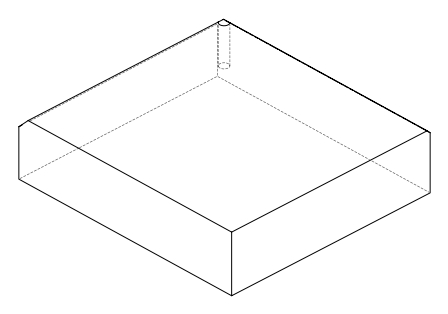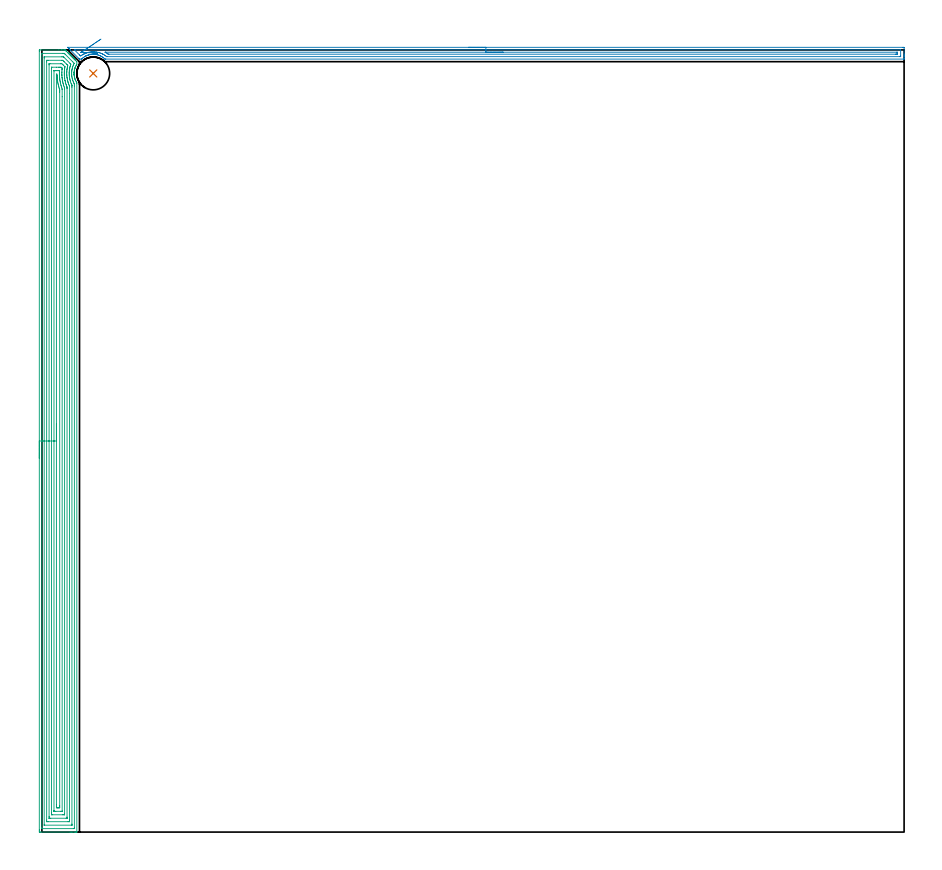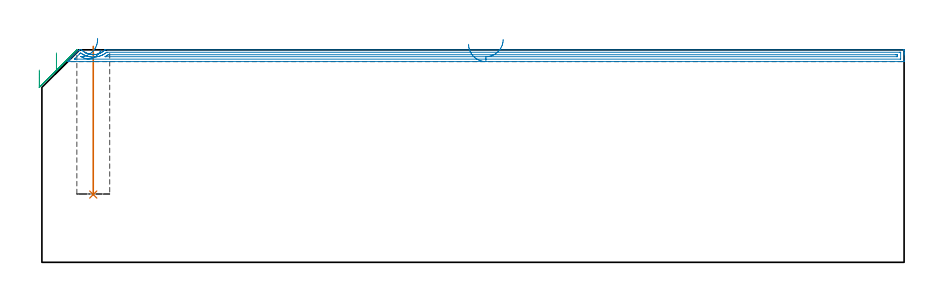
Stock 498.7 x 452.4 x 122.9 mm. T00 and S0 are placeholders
(PLAN: 3 operations, 1 tool changes, 41.3 min)
(1 INDEXABLE_INSERT_DRILL_BLIND_HOLE_FROM_SOLID | STEP1POCKET | NXT0302_009 | 0.34 min | 23614 mm3)
(2 AREA_MILL | FG_CHAMFER_SURFACE | UGT0205_001 | 11.77 min | 11259 mm3)
(3 AREA_MILL_1 | FG_CHAMFER_SURFACE_1 | UGT0205_001 | 29.23 min | 106302 mm3)
(TOOL NXT0302_009 | Index. Insert Drill 19mm [880-D1900L25-05] | D19 PA176 FL95 Z2)
(TOOL UGT0205_001 | Chamfer Mill 20 x 3 x 45 deg. | D20 FL50 Z2)
(OP 1 INDEXABLE_INSERT_DRILL_BLIND_HOLE_FROM_SOLID)
G17 G21 G94 G90
T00 M6
G54
G17 G0 G90 X29.7 Y438.8 S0 M3
G43 Z132.9 H1
G94 G81 G98 Z39.2 F250. R124.9
G80
M5
M2
(OP 2 AREA_MILL)
G17 G21 G94 G90
T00 M6
G54
G17 G0 G90 X246.8 Y453.9 S1061 M3
G43 Z132.9 H0
Z126.1
G94 G1 X246.838 Z125.228 F250.
X246.952 Z124.364
X247.141 Z123.512
X247.403 Z122.68
X247.737 Z121.874
X248.14 Z121.1
X248.608 Z120.364
X249.139 Z119.672
X249.729 Z119.029
X250.372 Z118.44
X251.064 Z117.908
X251.8 Z117.44
X252.574 Z117.037
X253.38 Z116.703
X254.212 Z116.441
X255.063 Z116.252
X255.928 Z116.138
X256.8 Z116.1
X498.078 Y453.899 Z116.101
X498.425 Y453.897 Z116.102
X498.69 Y453.893 Z116.104
X498.7 Y453.558 Z116.439
Y450.063 Z119.931
Y449.532 Z120.465
Y449.19 Z120.806
Y448.658 Z121.338
Y448.316 Z121.679
Y447.368 Z122.632
X498.697 Y447.231 Z122.761
X498.69 Y447.102 Z122.889
X498.525 Y447.1 Z122.9
X36.969
X36.476 Y447.107 Z122.893
X36.452 Y447.126 Z122.873
X36.359 Y447.213 Z122.787
X36.162 Y447.394 Z122.605
X35.729 Y447.758 Z122.241
X35.479 Y447.953 Z122.045
X35.386 Y448.025 Z121.971
X35.269 Y448.118 Z121.881
X34.826 Y448.407 Z121.592
X34.376 Y448.678 Z121.32
X34.068 Y448.843 Z121.155
X33.754 Y448.999 Z120.998
X33.549 Y449.089 Z120.91
X33.482 Y449.117 Z120.88
X33.394 Y449.151 Z120.845
X33.038 Y449.292 Z120.706
X32.947 Y449.323 Z120.675
X32.589 Y449.448 Z120.552
X32.144 Y449.576 Z120.422
X32.054 Y449.597 Z120.4
X31.696 Y449.684 Z120.315
X31.607 Y449.701 Z120.299
X31.25 Y449.768 Z120.231
X30.785 Y449.833 Z120.166
X30.651 Y449.845 Z120.152
X30.405 Y449.868 Z120.13
X30.103 Y449.885 Z120.108
X30.007 Y449.892 Z120.104
X29.909 Y449.895 Z120.103
X29.847
X29.449 Y449.893 Z120.104
X29.394 Z120.106
X29.016 Y449.869 Z120.126
X28.926 Y449.859 Z120.134
X28.569 Y449.826 Z120.171
X28.123 Y449.762 Z120.235
X28.032 Y449.744 Z120.251
X27.829 Y449.706 Z120.292
X27.675 Y449.675 Z120.321
X27.221 Y449.567 Z120.432
X27.139 Y449.542 Z120.456
X26.781 Y449.438 Z120.562
X26.685 Y449.405 Z120.595
X26.336 Y449.283 Z120.713
X26.245 Y449.247 Z120.748
X26.097 Y449.19 Z120.808
X25.988 Y449.147 Z120.851
X25.645 Y449. Z121.
X25.611 Y448.983 Z121.017
X25.443 Y448.899 Z121.099
X25.352 Y448.849 Z121.147
X24.993 Y448.657 Z121.342
X24.879 Y448.59 Z121.41
X24.55 Y448.396 Z121.604
X24.121 Y448.107 Z121.893
X24.035 Y448.04 Z121.96
X23.656 Y447.748 Z122.25
X23.093 Y447.256 Z122.744
X23.043 Y447.212 Z122.786
X22.918 Y447.104 Z122.89
X22.671 Y447.1 Z122.9
X21.777
X21.706 Y447.105 Z122.89
X21.665 Y447.137 Z122.859
X21.448 Y447.352 Z122.648
X16.551 Y452.247 Z117.749
X16.415 Y452.384 Z117.614
X16.254 Y452.544 Z117.453
X16.114 Y452.684 Z117.311
X15.969 Y452.83 Z117.167
X15.827 Y452.972 Z117.026
X15.677 Y453.121 Z116.874
X15.522 Y453.277 Z116.721
X15.4 Y453.399 Z116.599
X15.24 Y453.558 Z116.437
X15.075 Y453.724 Z116.274
X14.971 Y453.827 Z116.167
X14.91 Y453.889 Z116.103
X14.993 Y453.896 Z116.1
X15.033 Y453.899 Z116.101
X256.8 Y453.9 Z116.1
Y452.486 Z117.514
X496.494 Y452.485 Z117.515
X496.644 Y452.483 Z117.517
X496.68 Y452.481 Z117.519
X496.69 Y452.479 Z117.521
X496.694 Y452.469 Z117.531
X496.697 Y452.437 Z117.563
X496.7 Y452.284 Z117.716
Y448.79 Z121.21
X496.697 Y448.656 Z121.344
X496.693 Y448.55 Z121.45
X496.69 Y448.522 Z121.478
X496.678 Y448.52 Z121.48
X496.636 Y448.518 Z121.482
X496.291 Y448.515 Z121.485
X496.088 Y448.514 Z121.486
X37.862 Y448.515 Z121.485
X37.658 Y448.516 Z121.484
X37.487 Y448.519 Z121.481
X37.448 Y448.521 Z121.479
X36.969 Y448.89 Z121.11
X36.563 Y449.19 Z120.81
X36.075 Y449.504 Z120.496
X35.278 Y449.969 Z120.031
X35.181 Y450.018 Z119.982
X35.088 Y450.063 Z119.937
X34.541 Y450.31 Z119.69
X34.288 Y450.412 Z119.588
X33.707 Y450.631 Z119.369
X33.394 Y450.735 Z119.265
X32.693 Y450.937 Z119.063
X32.501 Y450.984 Z119.016
X32.439 Y450.997 Z119.003
X31.607 Y451.153 Z118.847
X31.348 Y451.19 Z118.81
X30.713 Y451.26 Z118.74
X30.356 Y451.286 Z118.714
X29.82 Y451.303 Z118.697
X29.446 Y451.302 Z118.698
X28.926 Y451.278 Z118.722
X28.604 Y451.252 Z118.748
X28.032 Y451.186 Z118.814
X27.81 Y451.155 Z118.845
X27.139 Y451.035 Z118.965
X27.056 Y451.018 Z118.982
X26.709 Y450.937 Z119.063
X26.302 Y450.826 Z119.174
X26.245 Y450.809 Z119.191
X25.672 Y450.624 Z119.376
X25.535 Y450.577 Z119.423
X25.352 Y450.509 Z119.491
X25.027 Y450.38 Z119.62
X24.458 Y450.135 Z119.865
X24.408 Y450.112 Z119.888
X24.311 Y450.063 Z119.937
X23.832 Y449.801 Z120.199
X23.564 Y449.649 Z120.351
X23.272 Y449.475 Z120.525
X22.832 Y449.19 Z120.81
X22.711 Y449.11 Z120.89
X22.671 Y449.084 Z120.916
X22.364 Y448.898 Z121.102
X22.065 Y449.19 Z120.81
X21.777 Y449.473 Z120.527
X19.096 Y452.154 Z117.846
X18.819 Y452.436 Z117.564
X18.791 Y452.467 Z117.533
X18.783 Y452.48 Z117.52
X18.792 Y452.481 Z117.519
X18.892 Y452.484 Z117.516
X19.096 Y452.485 Z117.515
X19.299 Y452.486 Z117.514
X256.8
Y451.072 Z118.928
X494.504 Y451.071 Z118.929
X494.641 Y451.068 Z118.932
X494.678 Y451.065 Z118.935
X494.69 Y451.063 Z118.937
X494.693 Y451.051 Z118.949
X494.698 Y451.001 Z118.999
X494.699 Y450.937 Z119.063
Y450.745 Z119.255
X494.692 Y450.063 Z119.937
X494.69 Y449.968 Z120.032
X494.679 Y449.935 Z120.065
X494.637 Y449.933 Z120.067
X494.504 Y449.931 Z120.069
X493.748 Y449.929 Z120.071
X493.61 Y449.928 Z120.072
X38.756 Y449.929 Z120.071
X38.618 Y449.931 Z120.069
X38.347 Y449.935 Z120.065
X38.16 Y450.063 Z119.937
X37.862 Y450.265 Z119.735
X37.259 Y450.653 Z119.347
X36.969 Y450.821 Z119.179
X36.769 Y450.937 Z119.063
X36.622 Y451.026 Z118.974
X36.563 Y451.063 Z118.937
X36.602 Y451.066 Z118.934
X36.693 Y451.069 Z118.931
X36.831 Y451.071 Z118.929
X36.969
X256.8 Y451.072 Z118.928
X257.671 Z118.966
X258.536 Z119.08
X259.388 Z119.269
X260.22 Z119.532
X261.026 Z119.865
X261.8 Z120.268
X262.536 Z120.737
X263.228 Z121.268
X263.871 Z121.857
X264.46 Z122.501
X264.991 Z123.193
X265.46 Z123.928
X265.863 Z124.702
X266.197 Z125.508
X266.459 Z126.34
X266.648 Z127.192
X266.762 Z128.057
X266.8 Z128.928
G0 Z132.9
X34.147 Y458.65
Z122.799
G1 X33.767 Y458.395 Z122.057
X33.335 Y458.104 Z121.357
X32.854 Y457.781 Z120.705
X32.327 Y457.428 Z120.106
X31.759 Y457.046 Z119.564
X31.154 Y456.64 Z119.085
X30.517 Y456.212 Z118.67
X29.852 Y455.765 Z118.324
X29.165 Y455.304 Z118.05
X28.46 Y454.83 Z117.848
X27.744 Y454.349 Z117.721
X27.021 Y453.864 Z117.67
X26.297 Y453.377 Z117.695
X25.578 Y452.894 Z117.796
X24.868 Y452.418 Z117.972
X24.174 Y451.952 Z118.222
X23.501 Y451.5 Z118.544
X22.854 Y451.065 Z118.935
X22.832 Y451.05 Z118.95
X22.803 Y451.034 Z118.966
X22.781 Y451.022 Z118.978
X22.753 Y451.01 Z118.99
X22.729 Y451.001 Z118.999
X22.671 Y451.038 Z118.962
X22.659 Y451.066 Z118.934
X22.671 Y451.068 Z118.932
X22.701 Y451.07 Z118.93
X22.808 Y451.068 Z118.932
X22.854 Y451.066 Z118.934
X23.72 Y451.012 Z119.026
X24.574 Y450.959 Z119.193
X25.411 Y450.907 Z119.434
X26.224 Y450.857 Z119.747
X27.006 Y450.809 Z120.13
X27.752 Y450.763 Z120.58
X28.456 Y450.719 Z121.093
X29.113 Y450.679 Z121.665
X29.718 Y450.641 Z122.293
X30.265 Y450.607 Z122.971
X30.752 Y450.577 Z123.695
X31.174 Y450.551 Z124.458
X31.527 Y450.529 Z125.255
X31.811 Y450.512 Z126.08
X32.021 Y450.499 Z126.927
X32.156 Y450.491 Z127.789
X32.217 Y450.487 Z128.659
X32.201 Y450.488 Z129.531
G0 Z132.9
M5
M2
(OP 3 AREA_MILL_1)
G17 G21 G94 G90
T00 M6
G54
G17 G0 G90 X-1.5 Y216.2 S1061 M3
G43 Z132.9 H0
Z111.2
G94 G1 Y216.238 Z110.328 F250.
Y216.352 Z109.464
Y216.541 Z108.612
Y216.803 Z107.78
Y217.137 Z106.974
Y217.54 Z106.2
Y218.008 Z105.464
Y218.54 Z104.772
Y219.129 Z104.129
Y219.772 Z103.54
Y220.464 Z103.009
Y221.2 Z102.54
Y221.974 Z102.137
Y222.78 Z101.803
Y223.612 Z101.541
Y224.463 Z101.352
Y225.328 Z101.238
Y226.2 Z101.2
Y451.781
X-1.497 Y452.082 Z101.202
X-1.492 Y452.39 Z101.206
X-1.179 Y452.4 Z101.518
X9.796 Z112.491
X11.236 Z113.933
X11.579 Z114.275
X12.266 Z114.965
X13.087 Z115.787
X13.363 Y452.397 Z116.062
X13.393 Y452.395 Z116.092
X13.423 Y452.377 Z116.122
X13.599 Y452.201 Z116.298
X13.66 Y452.141 Z116.357
X13.721 Y452.079 Z116.42
X13.896 Y451.905 Z116.595
X13.957 Y451.844 Z116.654
X14.019 Y451.781 Z116.718
X14.192 Y451.608 Z116.891
X14.254 Y451.547 Z116.951
X14.957 Y450.843 Z117.657
X15.146 Y450.655 Z117.843
X15.21 Y450.59 Z117.909
X15.379 Y450.421 Z118.078
X15.443 Y450.358 Z118.14
X15.508 Y450.292 Z118.207
X15.676 Y450.125 Z118.375
X15.741 Y450.061 Z118.437
X15.806 Y449.995 Z118.505
X15.972 Y449.828 Z118.671
X16.038 Y449.764 Z118.734
X16.104 Y449.697 Z118.803
X16.269 Y449.531 Z118.968
X16.335 Y449.466 Z119.032
X16.401 Y449.399 Z119.1
X16.566 Y449.235 Z119.265
X16.632 Y449.169 Z119.329
X16.699 Y449.101 Z119.398
X16.862 Y448.938 Z119.562
X16.93 Y448.872 Z119.626
X16.997 Y448.803 Z119.696
X17.159 Y448.641 Z119.858
X17.227 Y448.575 Z119.923
X17.295 Y448.506 Z119.994
X17.456 Y448.345 Z120.155
X17.524 Y448.278 Z120.22
X17.593 Y448.208 Z120.292
X17.753 Y448.048 Z120.452
X17.821 Y447.98 Z120.518
X17.89 Y447.91 Z120.589
X18.049 Y447.751 Z120.748
X18.119 Y447.683 Z120.815
X18.188 Y447.612 Z120.887
X18.346 Y447.455 Z121.045
X18.416 Y447.386 Z121.112
X18.486 Y447.314 Z121.185
X18.643 Y447.158 Z121.342
X18.713 Y447.089 Z121.409
X18.784 Y447.017 Z121.483
X18.939 Y446.861 Z121.638
X19.01 Y446.791 Z121.707
X19.082 Y446.719 Z121.781
X19.236 Y446.564 Z121.935
X19.308 Y446.494 Z122.004
X19.379 Y446.421 Z122.078
X19.595 Y446.205 Z122.295
X20.054 Y445.746 Z122.754
X20.196 Y445.594 Z122.89
X20.2 Y445.528 Z122.9
Y444.111
X20.199 Y444.106 Z122.899
X19.922 Y443.649 Z122.62
X19.68 Y443.206 Z122.38
X19.507 Y442.847 Z122.202
X19.462 Y442.757 Z122.158
X19.312 Y442.415 Z122.012
X19.284 Y442.35 Z121.984
X19.142 Y441.954 Z121.841
X19.109 Y441.863 Z121.808
X19.101 Y441.839 Z121.8
X19. Y441.507 Z121.696
X18.972 Y441.418 Z121.669
X18.936 Y441.286 Z121.636
X18.898 Y441.134 Z121.595
X18.88 Y441.061 Z121.574
X18.856 Y440.97 Z121.551
X18.773 Y440.57 Z121.469
X18.763 Y440.525 Z121.46
X18.692 Y440.077 Z121.39
X18.642 Y439.631 Z121.341
X18.637 Y439.558 Z121.336
X18.632 Y439.455 Z121.328
X18.628 Y439.379 Z121.32
X18.621 Y439.274 Z121.312
X18.614 Y439.184 Z121.308
X18.602 Y438.849 Z121.301
X18.609 Y438.515 Z121.305
X18.616 Y438.38 Z121.309
X18.621 Y438.264 Z121.317
X18.628 Y438.173 Z121.326
X18.655 Y437.844 Z121.353
X18.7 Y437.487 Z121.396
X18.71 Y437.398 Z121.409
X18.713 Y437.379 Z121.413
X18.788 Y436.951 Z121.486
X18.869 Y436.594 Z121.562
X18.887 Y436.505 Z121.583
X18.907 Y436.428 Z121.606
X18.936 Y436.323 Z121.635
X18.986 Y436.147 Z121.681
X19.01 Y436.057 Z121.706
X19.15 Y435.612 Z121.848
X19.215 Y435.429 Z121.913
X19.248 Y435.343 Z121.947
X19.285 Y435.249 Z121.983
X19.384 Y435.024 Z122.083
X19.481 Y434.807 Z122.178
X19.519 Y434.719 Z122.218
X19.746 Y434.27 Z122.444
X19.993 Y433.826 Z122.692
X20.021 Y433.781 Z122.721
X20.055 Y433.726 Z122.755
X20.198 Y433.49 Z122.886
X20.2 Y433.02 Z122.9
Y0.172
X20.197 Y0.01 Z122.888
X20.145 Y0.007 Z122.836
X19.742 Y0. Z122.441
X19.399 Z122.099
X18.713 Z121.408
X17.478 Z120.175
X16.93 Z119.624
X16.312 Z119.008
X-0.905 Y0.001 Z101.793
X-1.133 Y0.002 Z101.564
X-1.492 Y0.007 Z101.206
X-1.494 Y0.029 Z101.204
X-1.498 Y0.619 Z101.202
X-1.5 Y1.215 Z101.2
Y226.2
X-0.086 Z102.614
Y450.067
X-0.079 Y450.377 Z102.621
X-0.062 Y450.39 Z102.638
X-0.013 Y450.392 Z102.687
X0.475 Y450.399 Z103.175
X12.067 Y450.4 Z114.767
X12.471 Y450.398 Z115.171
X12.875 Y450.392 Z115.575
X12.928 Y450.39 Z115.628
X12.965 Y450.373 Z115.665
X13.021 Y450.322 Z115.721
X13.133 Y450.214 Z115.833
X13.356 Y449.995 Z116.056
X17.821 Y445.529 Z120.521
X18.681 Y444.666 Z121.381
X18.667 Y444.634 Z121.367
X18.389 Y444.065 Z121.089
X18.236 Y443.741 Z120.936
X18.111 Y443.451 Z120.811
X17.862 Y442.807 Z120.562
X17.821 Y442.687 Z120.521
X17.654 Y442.122 Z120.354
X17.61 Y441.954 Z120.31
X17.477 Y441.405 Z120.177
X17.406 Y441.061 Z120.106
X17.339 Y440.65 Z120.039
X17.277 Y440.167 Z119.977
X17.243 Y439.853 Z119.943
X17.206 Y439.274 Z119.906
X17.196 Y439.084 Z119.896
X17.195 Y439.008 Z119.895
X17.203 Y438.38 Z119.903
X17.216 Y438.093 Z119.916
X17.27 Y437.487 Z119.97
X17.318 Y437.098 Z120.018
X17.4 Y436.594 Z120.1
X17.522 Y436. Z120.222
X17.597 Y435.7 Z120.297
X17.821 Y434.914 Z120.521
X17.871 Y434.757 Z120.571
X18.069 Y434.244 Z120.769
X18.213 Y433.914 Z120.913
X18.323 Y433.671 Z121.023
X18.563 Y433.17 Z121.263
X18.64 Y433.02 Z121.34
X18.713 Y432.874 Z121.413
X18.779 Y432.127 Z121.479
X18.782 Y432.058 Z121.482
X18.786 Y431.233 Z121.486
Y431.161
Y2.333
X18.779 Y2.023 Z121.479
X18.762 Y2.01 Z121.462
X18.713 Y2.008 Z121.413
X18.225 Y2.001 Z120.925
X0.391 Z103.091
X-0.013 Y2.007 Z102.687
X-0.069 Y2.01 Z102.631
X-0.079 Y2.018 Z102.621
X-0.082 Y2.09 Z102.618
X-0.084 Y2.187 Z102.616
X-0.086 Y2.478 Z102.614
Y226.2
X1.328 Z104.028
X1.329 Y447.757 Z104.029
X1.33 Y448.208 Z104.03
X1.332 Y448.318 Z104.032
X1.335 Y448.372 Z104.035
X1.338 Y448.39 Z104.038
X1.387 Y448.393 Z104.087
X1.58 Y448.399 Z104.28
X11.579 Y448.4 Z114.279
X12.281 Y448.398 Z114.981
X12.471 Y448.392 Z115.171
X12.496 Y448.39 Z115.196
X12.524 Y448.368 Z115.224
X12.581 Y448.316 Z115.281
X12.693 Y448.208 Z115.393
X16.266 Y444.634 Z118.966
X16.495 Y444.402 Z119.195
X16.647 Y444.244 Z119.347
X16.751 Y444.134 Z119.451
X16.618 Y443.741 Z119.318
X16.475 Y443.303 Z119.175
X16.336 Y442.847 Z119.036
X16.274 Y442.611 Z118.974
X16.113 Y441.954 Z118.813
X16.099 Y441.893 Z118.799
X16.038 Y441.597 Z118.738
X15.963 Y441.136 Z118.663
X15.952 Y441.061 Z118.652
X15.865 Y440.341 Z118.565
X15.846 Y440.167 Z118.546
X15.801 Y439.511 Z118.501
X15.79 Y439.274 Z118.49
X15.787 Y438.632 Z118.487
X15.789 Y438.38 Z118.489
X15.826 Y437.699 Z118.526
X15.845 Y437.487 Z118.545
X15.929 Y436.702 Z118.629
X15.945 Y436.594 Z118.645
X16.038 Y436.027 Z118.738
X16.105 Y435.7 Z118.805
X16.123 Y435.615 Z118.823
X16.231 Y435.163 Z118.931
X16.328 Y434.807 Z119.028
X16.444 Y434.4 Z119.144
X16.596 Y433.914 Z119.296
X16.93 Y433.031 Z119.63
X16.938 Y433.012 Z119.638
X17.345 Y432.127 Z120.045
X17.362 Y432.015 Z120.062
X17.366 Y431.905 Z120.066
X17.369 Y431.686 Z120.069
X17.371 Y431.233 Z120.071
Y430.791
Y4.643
X17.37 Y4.192 Z120.07
X17.368 Y4.082 Z120.068
X17.365 Y4.028 Z120.065
X17.362 Y4.01 Z120.062
X17.313 Y4.007 Z120.013
X17.12 Y4.001 Z119.82
X1.579 Z104.279
X1.451 Y4.004 Z104.151
X1.349 Y4.01 Z104.049
X1.334 Y4.014 Z104.034
X1.332 Y4.021 Z104.032
X1.33 Y4.045 Z104.03
X1.329 Y4.192 Z104.029
X1.328 Y226.2 Z104.028
X2.743 Z105.443
Y445.528
X2.748 Y446.335 Z105.448
X2.749 Y446.385 Z105.449
X2.793 Y446.39 Z105.493
X2.901 Y446.395 Z105.601
X3.118 Y446.398 Z105.818
X3.554 Y446.4 Z106.254
X11.601 Z114.301
X12.033 Y446.39 Z114.733
X12.471 Y445.968 Z115.171
X12.922 Y445.528 Z115.622
X14.254 Y444.197 Z116.954
X14.709 Y443.741 Z117.409
X14.86 Y443.583 Z117.56
X14.975 Y443.463 Z117.675
X14.835 Y442.847 Z117.535
X14.73 Y442.371 Z117.43
X14.651 Y441.954 Z117.351
X14.594 Y441.614 Z117.294
X14.518 Y441.061 Z117.218
X14.489 Y440.825 Z117.189
X14.425 Y440.167 Z117.125
X14.413 Y440.009 Z117.113
X14.376 Y439.274 Z117.076
X14.372 Y439.156 Z117.072
X14.373 Y438.38 Z117.073
X14.375 Y438.259 Z117.075
X14.42 Y437.487 Z117.12
X14.434 Y437.307 Z117.134
X14.512 Y436.594 Z117.212
X14.546 Y436.302 Z117.246
X14.645 Y435.7 Z117.345
X14.737 Y435.217 Z117.437
X14.827 Y434.807 Z117.527
X14.9 Y434.49 Z117.6
X15.015 Y434.045 Z117.715
X15.053 Y433.914 Z117.753
X15.146 Y433.598 Z117.846
X15.331 Y433.02 Z118.031
X15.437 Y432.729 Z118.137
X15.675 Y432.127 Z118.375
X15.95 Y431.463 Z118.65
X15.953 Y431.415 Z118.653
X15.956 Y431.315 Z118.656
X15.957 Y427.133 Z118.657
Y6.872
X15.952 Y6.065 Z118.652
X15.951 Y6.015 Z118.651
X15.907 Y6.01 Z118.607
X15.799 Y6.005 Z118.499
X15.582 Y6.002 Z118.282
X15.146 Y6. Z117.846
X3.554 Z106.254
X3.109 Y6.001 Z105.809
X2.898 Y6.005 Z105.598
X2.792 Y6.009 Z105.492
X2.75 Y6.013 Z105.45
X2.743 Y6.872 Z105.443
Y226.2
X4.157 Z106.857
Y443.741
X4.159 Y444.028 Z106.859
X4.163 Y444.319 Z106.863
X4.165 Y444.39 Z106.865
X4.199 Y444.393 Z106.899
X4.281 Y444.397 Z106.981
X4.446 Y444.399 Z107.146
X4.679 Y444.4 Z107.379
X10.923 Y444.399 Z113.623
X11.579 Y444.39 Z114.279
X12.257 Y443.741 Z114.957
X12.471 Y443.529 Z115.171
X13.152 Y442.847 Z115.852
X13.25 Y442.745 Z115.95
X13.305 Y442.685 Z116.005
X13.302 Y442.639 Z116.002
X13.272 Y442.446 Z115.972
X13.218 Y442.099 Z115.918
X13.197 Y441.954 Z115.897
X13.113 Y441.311 Z115.813
X13.085 Y441.061 Z115.785
X13.03 Y440.5 Z115.73
X13.005 Y440.167 Z115.705
X12.978 Y439.659 Z115.678
X12.962 Y439.274 Z115.662
X12.959 Y438.785 Z115.659
X12.96 Y438.38 Z115.66
X12.98 Y437.871 Z115.68
X13.001 Y437.487 Z115.701
X13.048 Y436.909 Z115.748
X13.08 Y436.594 Z115.78
X13.16 Y435.903 Z115.86
X13.192 Y435.7 Z115.892
X13.34 Y434.83 Z116.04
X13.344 Y434.807 Z116.044
X13.363 Y434.709 Z116.063
X13.545 Y433.914 Z116.245
X13.605 Y433.671 Z116.305
X13.79 Y433.02 Z116.49
X13.972 Y432.41 Z116.672
X14.065 Y432.127 Z116.765
X14.254 Y431.617 Z116.954
X14.403 Y431.233 Z117.103
X14.497 Y430.99 Z117.197
X14.536 Y430.866 Z117.236
X14.538 Y430.793 Z117.238
X14.541 Y430.642 Z117.241
X14.543 Y430.34 Z117.243
Y430.051
Y8.659
X14.541 Y8.372 Z117.241
X14.537 Y8.081 Z117.237
X14.535 Y8.01 Z117.235
X14.501 Y8.007 Z117.201
X14.419 Y8.003 Z117.119
X14.254 Y8.001 Z116.954
X14.021 Y8. Z116.721
X5.103 Z107.803
X4.446 Y8.001 Z107.146
X4.208 Y8.004 Z106.908
X4.169 Y8.01 Z106.869
X4.164 Y8.02 Z106.864
X4.161 Y8.051 Z106.861
X4.158 Y8.659 Z106.858
X4.157 Y8.948 Z106.857
Y226.2
X5.571 Z108.271
Y441.719
X5.572 Y441.954 Z108.272
X5.576 Y442.283 Z108.276
X5.578 Y442.363 Z108.278
X5.586 Y442.39 Z108.286
X5.636 Y442.393 Z108.336
X5.786 Y442.398 Z108.486
X8.459 Y442.4 Z111.159
X9.796 Z112.496
X10.243 Y442.399 Z112.943
X10.688 Y442.395 Z113.388
X11.144 Y442.39 Z113.844
X11.579 Y441.972 Z114.279
X11.597 Y441.954 Z114.297
X11.727 Y441.807 Z114.427
X11.651 Y441.061 Z114.351
X11.645 Y440.994 Z114.345
X11.58 Y440.167 Z114.28
X11.542 Y439.311 Z114.242
Y439.274
X11.54 Y438.42 Z114.24
X11.541 Y438.38 Z114.241
X11.576 Y437.491 Z114.276
X11.579 Y437.423 Z114.279
X11.647 Y436.594 Z114.347
X11.654 Y436.519 Z114.354
X11.749 Y435.7 Z114.449
X11.774 Y435.505 Z114.474
X11.891 Y434.807 Z114.591
X11.959 Y434.427 Z114.659
X12.064 Y433.914 Z114.764
X12.2 Y433.292 Z114.9
X12.27 Y433.02 Z114.97
X12.471 Y432.276 Z115.171
X12.515 Y432.127 Z115.215
X12.535 Y432.063 Z115.235
X12.8 Y431.233 Z115.5
X12.989 Y430.715 Z115.689
X13.122 Y430.34 Z115.822
X13.127 Y429.683 Z115.827
X13.128 Y429.447 Z115.828
X13.129 Y10.68 Z115.829
X13.128 Y10.446 Z115.828
X13.124 Y10.117 Z115.824
X13.122 Y10.036 Z115.822
X13.114 Y10.01 Z115.814
X13.064 Y10.007 Z115.764
X12.914 Y10.002 Z115.614
X12.471 Y10. Z115.171
X12.024 Z114.724
X6.229 Y10.001 Z108.929
X5.78 Y10.002 Z108.48
X5.612 Y10.01 Z108.312
X5.578 Y10.013 Z108.278
X5.576 Y10.073 Z108.276
X5.573 Y10.21 Z108.273
X5.572 Y10.446 Z108.272
X5.571 Y11.105 Z108.271
Y226.2
X6.985 Z109.685
X6.986 Y440.302 Z109.686
X6.988 Y440.348 Z109.688
X6.992 Y440.381 Z109.692
X6.995 Y440.39 Z109.695
X7.005 Y440.393 Z109.705
X7.121 Y440.397 Z109.821
X7.78 Y440.4 Z110.48
X8.672 Z111.372
X9.564 Y440.399 Z112.264
X9.796 Y440.397 Z112.496
X10.028 Y440.391 Z112.728
X10.167 Y440.385 Z112.867
X10.165 Y440.292 Z112.865
X10.162 Y440.167 Z112.862
X10.15 Y439.813 Z112.85
X10.133 Y439.274 Z112.833
X10.131 Y438.939 Z112.831
X10.132 Y438.38 Z112.832
X10.142 Y438.034 Z112.842
X10.166 Y437.487 Z112.866
X10.189 Y437.093 Z112.889
X10.228 Y436.594 Z112.928
X10.271 Y436.118 Z112.971
X10.317 Y435.7 Z113.017
X10.388 Y435.107 Z113.088
X10.437 Y434.807 Z113.137
X10.566 Y434.035 Z113.266
X10.589 Y433.914 Z113.289
X10.688 Y433.412 Z113.388
X10.773 Y433.02 Z113.473
X10.799 Y432.909 Z113.499
X10.999 Y432.127 Z113.699
X11.115 Y431.699 Z113.815
X11.254 Y431.233 Z113.954
X11.503 Y430.416 Z114.203
X11.706 Y429.846 Z114.406
X11.712 Y429.582 Z114.412
X11.714 Y429.447 Z114.414
X11.715 Y425.308 Z114.415
X11.714 Y12.098 Z114.414
X11.712 Y12.052 Z114.412
X11.708 Y12.019 Z114.408
X11.705 Y12.01 Z114.405
X11.695 Y12.007 Z114.395
X11.579 Y12.003 Z114.279
X10.92 Y12. Z113.62
X10.688 Z113.388
X8.012 Z110.712
X7.352 Y12.001 Z110.052
X7.121 Y12.005 Z109.821
X7.044 Y12.01 Z109.744
X6.992 Y12.016 Z109.692
X6.99 Y12.097 Z109.69
X6.987 Y12.233 Z109.687
X6.986 Y12.368 Z109.686
X6.985 Y226.2 Z109.685
X8.4 Z111.1
Y437.761
X8.402 Y437.99 Z111.102
X8.407 Y438.38 Z111.107
X8.543 Y438.39 Z111.243
X8.703 Y438.38 Z111.403
X8.736 Y437.655 Z111.436
X8.745 Y437.487 Z111.445
X8.76 Y437.209 Z111.46
X8.791 Y436.707 Z111.491
X8.8 Y436.594 Z111.5
X8.818 Y436.384 Z111.518
X8.878 Y435.727 Z111.578
X8.88 Y435.7 Z111.58
X8.904 Y435.487 Z111.604
X8.986 Y434.807 Z111.686
X8.998 Y434.713 Z111.698
X9.133 Y433.914 Z111.833
X9.182 Y433.635 Z111.882
X9.303 Y433.02 Z112.003
X9.407 Y432.516 Z112.107
X9.499 Y432.127 Z112.199
X9.693 Y431.336 Z112.393
X9.721 Y431.233 Z112.421
X9.796 Y430.966 Z112.496
X9.983 Y430.34 Z112.683
X10.065 Y430.071 Z112.765
X10.255 Y429.447 Z112.955
X10.293 Y429.318 Z112.993
X10.296 Y429.194 Z112.996
X10.299 Y428.943 Z112.999
X10.3 Y428.553 Z113.
Y428.048
Y15.301
Y14.913
X10.297 Y14.411 Z112.997
X10.293 Y14.019 Z112.993
X9.815 Y14.001 Z112.515
X9.796 Y14. Z112.496
X8.923 Z111.623
X8.904 Y14.001 Z111.604
X8.407 Y14.019 Z111.107
X8.402 Y14.522 Z111.102
X8.4 Y15.806 Z111.1
Y226.2
Y227.072 Z111.138
Y227.936 Z111.251
Y228.788 Z111.44
Y229.62 Z111.703
Y230.426 Z112.036
Y231.2 Z112.439
Y231.936 Z112.908
Y232.628 Z113.439
Y233.271 Z114.028
Y233.86 Z114.672
Y234.391 Z115.364
Y234.86 Z116.1
Y235.263 Z116.873
Y235.597 Z117.679
Y235.859 Z118.511
Y236.048 Z119.363
Y236.162 Z120.228
Y236.2 Z121.1
G0 Z132.9
M5
M2
